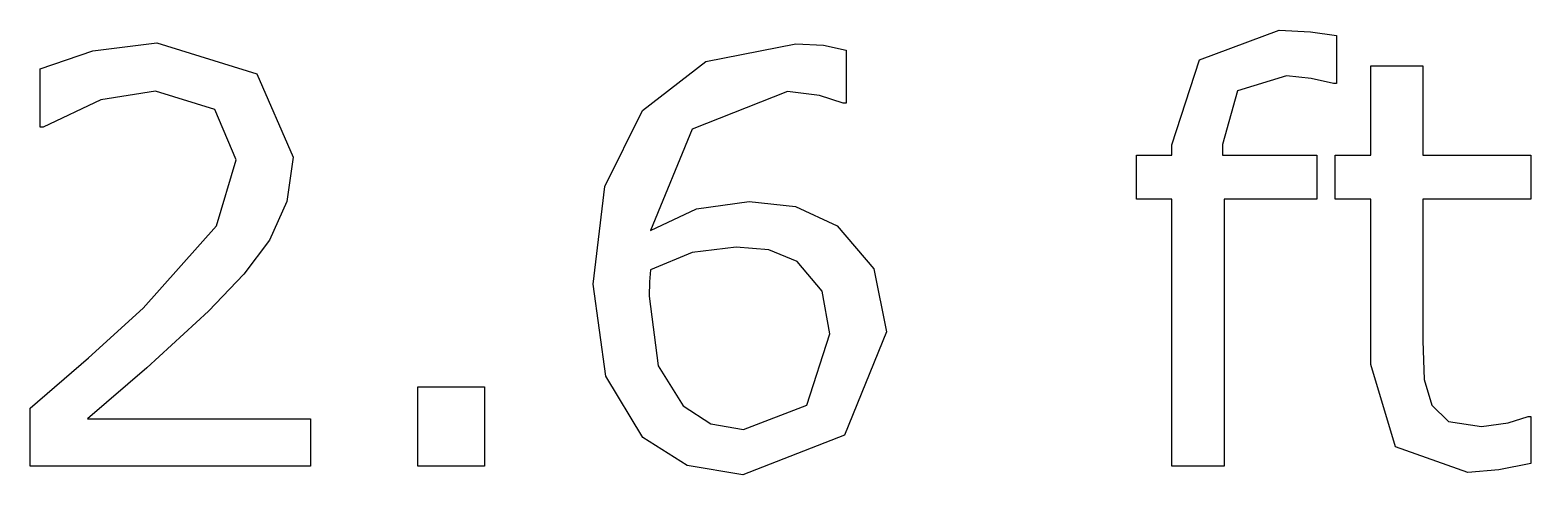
# Model space of a CAD drawing. Extents: x -17 to 192, y 167 to 459.
# Drawn here: x 70.59 to 76.16, y 382.29 to 383.94 of the extents above; entities that cross this region are included whole.
import ezdxf

# ---------------------------------------------------------------- set-up
doc = ezdxf.new("R2010")
doc.units = 0
doc.header["$MEASUREMENT"] = 0
doc.layers.add('Layer 1', color=7, linetype='Continuous')

msp = doc.modelspace()

# ---------------------------------------------------------------- linework, layer by layer
at = {"layer": 'Layer 1', "color": 7}
for points in [[(75.442329, 383.743095), (75.431984, 383.743095), (75.348267, 383.761696), (75.257316, 383.772041), (75.075416, 383.716232), (75.019605, 383.516761), (75.019605, 383.477486), (75.369971, 383.477486), (75.369971, 383.314188), (75.025817, 383.314188), (75.025817, 382.323015), (74.831512, 382.323015), (74.831512, 383.314167), (74.700255, 383.314167), (74.700255, 383.477465), (74.831512, 383.477465), (74.831512, 383.515705), (74.933832, 383.830932), (75.229421, 383.941519), (75.346211, 383.935328), (75.442329, 383.920856), (75.442329, 383.743095)], [(71.632746, 382.323015), (70.590951, 382.323015), (70.590951, 382.539023), (70.807991, 382.725057), (71.011595, 382.910059), (71.283415, 383.214948), (71.356794, 383.459896), (71.277213, 383.646965), (71.057072, 383.715177), (70.853467, 383.682104), (70.639526, 383.580819), (70.62918, 383.580819), (70.62918, 383.797859), (70.824517, 383.864005), (71.062229, 383.893977), (71.433264, 383.779256), (71.567625, 383.470231), (71.544897, 383.305899), (71.479786, 383.162241), (71.3847, 383.036148), (71.253443, 382.898689), (71.025034, 382.687851), (70.80489, 382.499749), (71.632746, 382.499749), (71.632746, 382.323015)], [(73.771114, 382.822209), (73.616084, 382.43877), (73.237815, 382.290977), (73.03111, 382.326116), (72.866777, 382.430502), (72.729319, 382.657879), (72.681776, 382.998943), (72.725186, 383.36171), (72.865745, 383.642829), (73.100356, 383.82473), (73.435218, 383.890876), (73.537538, 383.885716), (73.621254, 383.867116), (73.621254, 383.669711), (73.610909, 383.669711), (73.52306, 383.698651), (73.404204, 383.713123), (73.049705, 383.573596), (72.895709, 383.198425), (73.066241, 383.278009), (73.261577, 383.305912), (73.434176, 383.287312), (73.588173, 383.214964), (73.724598, 383.055801), (73.771106, 382.822225), (73.771114, 382.822209)], [(76.164765, 382.333363), (76.044874, 382.309603), (75.930154, 382.30029), (75.661435, 382.395376), (75.569453, 382.700265), (75.569453, 383.31418), (75.438193, 383.31418), (75.438193, 383.477478), (75.569453, 383.477478), (75.569453, 383.809241), (75.763755, 383.809241), (75.763755, 383.477478), (76.164765, 383.477478), (76.164765, 383.31418), (75.763755, 383.31418), (75.763755, 382.788115), (75.767882, 382.645489), (75.79682, 382.550406), (75.858833, 382.489427), (75.980787, 382.470827), (76.080006, 382.484268), (76.15442, 382.508027), (76.164765, 382.508027), (76.164765, 382.333363)], [(73.561308, 382.813954), (73.53237, 382.973117), (73.439353, 383.08267), (73.333933, 383.12608), (73.213011, 383.136425), (73.049713, 383.115761), (72.894683, 383.051685), (72.891587, 383.007243), (72.890529, 382.954532), (72.923602, 382.696151), (73.016619, 382.547323), (73.118938, 382.480143), (73.239861, 382.459479), (73.475503, 382.550429), (73.561287, 382.813978), (73.561308, 382.813954)], [(72.278702, 382.323015), (72.031687, 382.323015), (72.031687, 382.61757), (72.278702, 382.61757), (72.278702, 382.323015)]]:
    msp.add_lwpolyline(points, dxfattribs=at)

doc.saveas('drawing.dxf')
